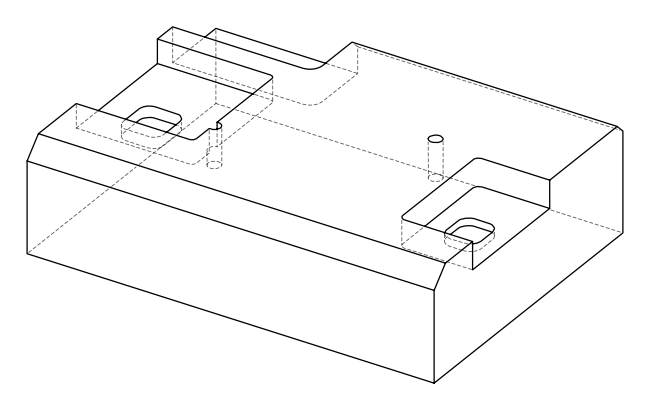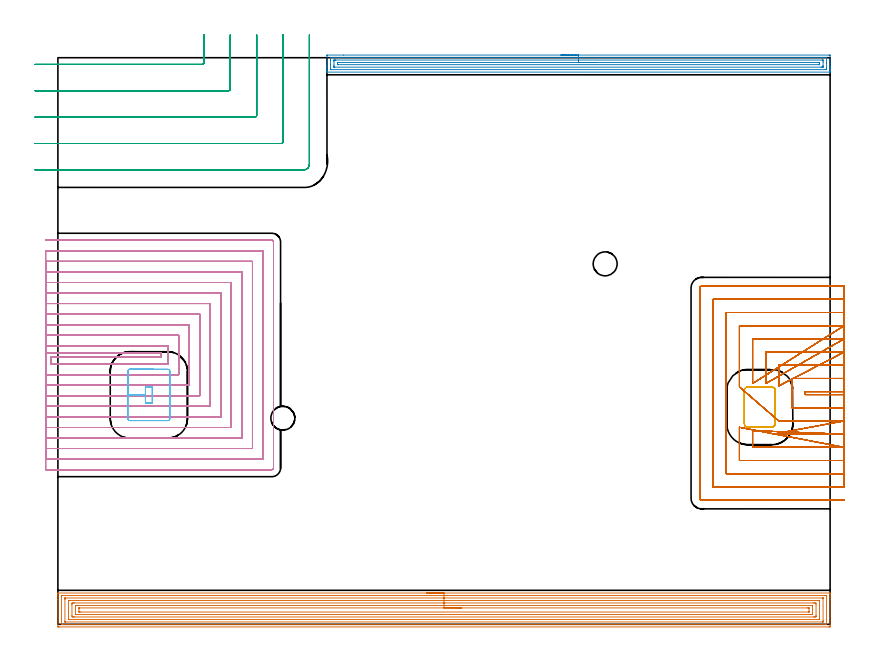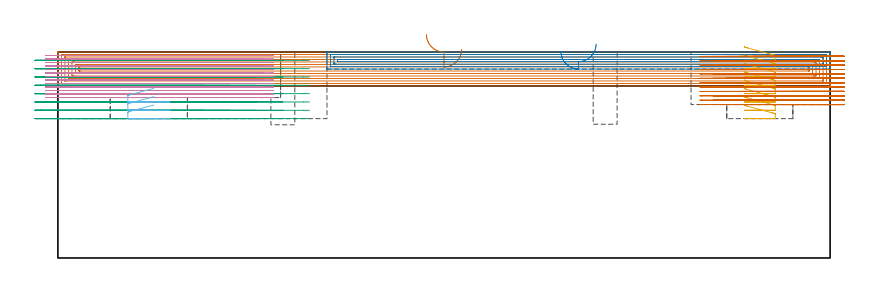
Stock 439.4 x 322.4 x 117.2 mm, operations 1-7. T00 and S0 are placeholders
(PLAN: 9 operations, 5 tool changes, 232.1 min)
(1 AREA_MILL | FG_CHAMFER_SURFACE | UGT0205_001 | 24.96 min | 81832 mm3)
(2 AREA_MILL_1 | FG_CHAMFER_SURFACE_1 | UGT0205_001 | 9.37 min | 13734 mm3)
(3 MILL_CORNER_NOTCH_RECTANGULAR | CORNER_NOTCH_RECTANGULAR | UGT0201_094 | Follow Part, ap 5, ae 75% | 15.04 min | 426574 mm3)
(4 MILL_OPEN_POCKET | POCKET_OPEN | NXT0201_009 | Follow Part, ap 2, ae 75% | 119.06 min | 454249 mm3)
(5 MILL_RECTANGULAR_POCKET | POCKET_RECTANGULAR_STRAIGHT | UGT0201_094 | Follow Part, ap 5, ae 75% | 2.23 min | 56318 mm3)
(6 MILL_RECTANGULAR_POCKET_1 | POCKET_RECTANGULAR_STRAIGHT_1 | UGT0201_094 | Follow Part, ap 5, ae 75% | 1.34 min | 24657 mm3)
(7 MILL_SLOT | SLOT_PARTIAL_RECTANGULAR | NXT0201_010 | Follow Part, ap 2.5, ae 75% | 59.31 min | 266603 mm3)
(8 MILL_BLIND_HOLE_FROM_SOLID_MATERIAL | STEP1POCKET | NXT0201_011 | Spiral | 0.4 min | 4595 mm3)
(9 MILL_BLIND_HOLE_FROM_SOLID_MATERIAL_1 | STEP1POCKET_1 | NXT0201_011 | Spiral | 0.4 min | 5912 mm3)
(TOOL UGT0205_001 | Chamfer Mill 20 x 3 x 45 deg. | D20 FL50 Z2)
(TOOL UGT0201_094 | End mill 20 mm | D20 FL38 Z4)
(TOOL NXT0201_009 | ENDMILL 8mm [2P460-0800-NA 1630] | D8 FL26 Z6)
(TOOL NXT0201_010 | ENDMILL 10mm [2P460-1000-NA 1630] | D10 FL30 Z6)
(TOOL NXT0201_011 | ENDMILL 12mm [2P460-1200-NA 1630] | D12 FL38 Z6)
(OP 1 AREA_MILL)
G17 G21 G94 G90
T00 M6
G54
G17 G0 G90 X209.7 Y17.8 S1061 M3
G43 Z127.2 H0
G94 G1 X209.738 Z126.328 F250.
X209.852 Z125.463
X210.041 Z124.612
X210.303 Z123.78
X210.637 Z122.974
X211.04 Z122.2
X211.508 Z121.464
X212.04 Z120.772
X212.629 Z120.129
X213.272 Z119.539
X213.964 Z119.008
X214.7 Z118.54
X215.474 Z118.137
X216.28 Z117.803
X217.112 Z117.541
X217.964 Z117.352
X218.828 Z117.238
X219.7 Z117.2
X439.218
X439.39 Y17.798 Z117.189
X439.4 Y17.458 Z116.858
Y17.219 Z116.619
Y16.502 Z115.897
Y15.264 Z114.661
Y13.864 Z113.26
Y-0.463 Z98.935
X439.395 Y-1.081 Z98.317
X439.39 Y-1.492 Z97.905
X439.193 Y-1.496 Z97.902
X438.771 Y-1.5 Z97.9
X0.629
X0.157 Y-1.495 Z97.903
X0.01 Y-1.492 Z97.906
X0. Y-1.341 Z98.056
Y14.125 Z113.52
Y16.502 Z115.897
Y17.459 Z116.858
X0.01 Y17.798 Z117.189
X0.182 Y17.8 Z117.2
X219.7
Y16.386 Z115.786
X436.206
X436.982 Y16.385 Z115.785
X437.102 Y16.384 Z115.784
X437.348 Y16.379 Z115.779
X437.391 Y16.369 Z115.769
X437.395 Y16.336 Z115.736
X437.397 Y16.301 Z115.701
X437.4 Y16.091 Z115.491
X437.399 Y0.13 Z99.53
X437.396 Y0.02 Z99.42
X437.39 Y-0.052 Z99.348
X437.386 Y-0.079 Z99.321
X436.864 Y-0.086 Z99.314
X3.194
X2.418 Y-0.085 Z99.315
X2.298 Y-0.084 Z99.316
X2.051 Y-0.079 Z99.321
X2.009 Y-0.069 Z99.331
X2.005 Y-0.036 Z99.364
X2.003 Y-0.001 Z99.399
X2. Y0.208 Z99.608
X2.001 Y16.17 Z115.57
X2.005 Y16.28 Z115.68
X2.01 Y16.352 Z115.752
X2.014 Y16.379 Z115.779
X2.536 Y16.385 Z115.785
X219.7 Y16.386 Z115.786
Y14.972 Z114.372
X435.271 Y14.971 Z114.371
X435.333 Y14.97 Z114.37
X435.373 Y14.967 Z114.367
X435.389 Y14.965 Z114.365
X435.391 Y14.945 Z114.345
X435.397 Y14.744 Z114.144
X435.399 Y14.541 Z113.941
X435.4 Y2.233 Z101.633
X435.397 Y1.556 Z100.956
X435.393 Y1.36 Z100.76
X435.388 Y1.335 Z100.735
X435.367 Y1.333 Z100.733
X435.31 Y1.33 Z100.73
X435.194 Y1.329 Z100.729
X4.129
X4.067 Y1.33 Z100.73
X4.027 Y1.333 Z100.733
X4.011 Y1.335 Z100.735
X4.009 Y1.355 Z100.755
X4.003 Y1.556 Z100.956
X4.001 Y1.759 Z101.159
X4. Y14.067 Z113.467
X4.003 Y14.744 Z114.144
X4.007 Y14.94 Z114.34
X4.012 Y14.965 Z114.365
X4.033 Y14.967 Z114.367
X4.09 Y14.969 Z114.369
X4.206 Y14.971 Z114.371
X219.7 Y14.972 Z114.372
Y13.557 Z112.957
X433.253
X433.336 Y13.555 Z112.955
X433.374 Y13.553 Z112.953
X433.39 Y13.55 Z112.95
X433.392 Y13.529 Z112.929
X433.396 Y13.422 Z112.822
X433.4 Y12.991 Z112.391
Y3.32 Z102.72
X433.395 Y2.878 Z102.278
X433.391 Y2.769 Z102.169
X433.389 Y2.749 Z102.149
X433.357 Y2.747 Z102.147
X433.287 Y2.745 Z102.145
X433.093 Y2.743 Z102.143
X6.147
X6.064 Y2.745 Z102.145
X6.026 Y2.747 Z102.147
X6.01 Y2.749 Z102.149
X6.008 Y2.771 Z102.171
X6.004 Y2.878 Z102.278
X6. Y3.309 Z102.709
Y12.98 Z112.38
X6.005 Y13.422 Z112.822
X6.009 Y13.53 Z112.93
X6.011 Y13.551 Z112.951
X6.043 Y13.553 Z112.953
X6.113 Y13.555 Z112.955
X6.307 Y13.557 Z112.957
X219.7
Y12.143 Z111.543
X429.791
X430.687 Y12.142 Z111.542
X430.723 Y12.141 Z111.541
X431.39 Y12.106 Z111.506
X431.399 Y11.442 Z110.842
Y5.073 Z104.473
X431.396 Y4.411 Z103.811
X431.39 Y4.194 Z103.594
X430.758 Y4.159 Z103.559
X430.723 Y4.158 Z103.558
X429.867 Y4.157 Z103.557
X9.609
X8.713 Y4.158 Z103.558
X8.677 Y4.159 Z103.559
X8.01 Y4.194 Z103.594
X8.001 Y4.858 Z104.258
Y11.227 Z110.627
X8.004 Y11.889 Z111.289
X8.01 Y12.106 Z111.506
X8.642 Y12.141 Z111.541
X8.677 Y12.142 Z111.542
X9.534 Y12.143 Z111.543
X219.7
Y10.729 Z110.129
X428.935 Y10.728 Z110.128
X429.322 Y10.725 Z110.125
X429.372 Y10.723 Z110.123
X429.39 Y10.721 Z110.121
X429.392 Y10.703 Z110.103
X429.397 Y10.622 Z110.022
X429.399 Y10.5 Z109.9
X429.4 Y10.348 Z109.748
X429.399 Y5.952 Z105.352
X429.397 Y5.723 Z105.123
X429.393 Y5.61 Z105.01
X429.39 Y5.585 Z104.985
X429.374 Y5.578 Z104.978
X429.318 Y5.575 Z104.975
X428.935 Y5.572 Z104.972
X428.428 Y5.571 Z104.971
X428.041
X10.465 Y5.572 Z104.972
X10.078 Y5.575 Z104.975
X10.028 Y5.577 Z104.977
X10.01 Y5.579 Z104.979
X10.008 Y5.597 Z104.997
X10.003 Y5.678 Z105.078
X10.001 Y5.8 Z105.2
X10. Y5.952 Z105.352
X10.001 Y10.348 Z109.748
X10.003 Y10.576 Z109.976
X10.007 Y10.69 Z110.09
X10.01 Y10.715 Z110.115
X10.026 Y10.722 Z110.122
X10.082 Y10.725 Z110.125
X10.465 Y10.727 Z110.127
X10.972 Y10.729 Z110.129
X11.359
X219.7
Y9.315 Z108.715
X426.409 Y9.314 Z108.714
X427.146 Y9.311 Z108.711
X427.31 Y9.308 Z108.708
X427.391 Y9.301 Z108.701
X427.393 Y9.281 Z108.681
X427.398 Y9.221 Z108.621
X427.4 Y7.461 Z106.861
X427.397 Y7.212 Z106.612
X427.393 Y7.046 Z106.446
X427.39 Y6.991 Z106.391
X427.376 Y6.99 Z106.39
X427.331 Y6.988 Z106.388
X427.146 Y6.986 Z106.386
X426.99 Y6.985 Z106.385
X12.991
X12.254 Y6.989 Z106.389
X12.09 Y6.992 Z106.392
X12.009 Y6.999 Z106.399
X12.007 Y7.019 Z106.419
X12.002 Y7.079 Z106.479
X12. Y8.839 Z108.239
X12.003 Y9.088 Z108.488
X12.007 Y9.254 Z108.654
X12.01 Y9.309 Z108.709
X12.024 Y9.31 Z108.71
X12.069 Y9.312 Z108.712
X12.254 Y9.314 Z108.714
X12.41 Y9.315 Z108.715
X219.7
X220.572 Z108.753
X221.436 Z108.867
X222.288 Z109.055
X223.12 Z109.318
X223.926 Z109.652
X224.7 Z110.054
X225.436 Z110.523
X226.128 Z111.054
X226.771 Z111.644
X227.36 Z112.287
X227.892 Z112.979
X228.36 Z113.715
X228.763 Z114.488
X229.097 Z115.294
X229.359 Z116.126
X229.548 Z116.978
X229.662 Z117.843
X229.7 Z118.715
G0 Z127.2
M5
M2
(OP 2 AREA_MILL_1)
G17 G21 G94 G90
T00 M6
G54
G17 G0 G90 X286.25 Y323.9 S1061 M3
G43 Z127.2 H0
Z117.5
G94 G1 X286.288 Z116.628 F250.
X286.402 Z115.764
X286.591 Z114.912
X286.853 Z114.08
X287.187 Z113.274
X287.59 Z112.5
X288.058 Z111.764
X288.59 Z111.072
X289.179 Z110.429
X289.822 Z109.84
X290.514 Z109.309
X291.25 Z108.84
X292.024 Z108.437
X292.83 Z108.103
X293.662 Z107.841
X294.514 Z107.652
X295.378 Z107.538
X296.25 Z107.5
X438.779
X439.225 Y323.896 Z107.502
X439.39 Y323.892 Z107.506
X439.4 Y323.723 Z107.674
Y317.288 Z114.106
Y316.751 Z114.646
Y316.407 Z114.989
Y315.87 Z115.526
Y315.526 Z115.869
Y314.837 Z116.562
Y314.548 Z116.852
X439.396 Y314.202 Z117.189
X439.225 Y314.2 Z117.2
X153.272
X153.106 Y314.201 Z117.19
X153.104 Y314.202 Z117.189
X153.1 Y314.547 Z116.853
Y314.837 Z116.562
Y315.526 Z115.869
Y316.751 Z114.646
Y317.288 Z114.106
Y317.901 Z113.495
Y323.455 Z107.942
X153.102 Y323.725 Z107.672
X153.11 Y323.892 Z107.506
X153.278 Y323.899 Z107.499
X162.63 Y323.9 Z107.5
X296.25
Y322.486 Z108.914
X436.991 Y322.485 Z108.915
X437.082
X437.366 Y322.479 Z108.921
X437.391 Y322.477 Z108.923
X437.394 Y322.455 Z108.945
X437.398 Y322.421 Z108.979
X437.399 Y322.389 Z109.011
X437.4 Y322.171 Z109.229
Y319.528 Z111.872
Y316.885 Z114.515
X437.398 Y316.407 Z114.993
X437.395 Y316.009 Z115.391
X437.384 Y315.621 Z115.779
X436.991 Y315.616 Z115.784
X436.901 Y315.615 Z115.785
X155.509
X155.418
X155.134 Y315.621 Z115.779
X155.109 Y315.623 Z115.777
X155.106 Y315.645 Z115.755
X155.102 Y315.679 Z115.721
X155.101 Y315.711 Z115.689
X155.1 Y315.929 Z115.471
Y318.572 Z112.828
Y321.215 Z110.185
X155.102 Y321.693 Z109.707
X155.105 Y322.091 Z109.309
X155.117 Y322.479 Z108.921
X155.509 Y322.484 Z108.916
X155.599 Y322.485 Z108.915
X296.25 Y322.486 Z108.914
Y321.072 Z110.328
X434.941 Y321.071 Z110.329
X435.204 Y321.07 Z110.33
X435.292 Y321.068 Z110.332
X435.36 Y321.065 Z110.335
X435.39 Y321.055 Z110.345
X435.393 Y321.005 Z110.395
X435.397 Y320.812 Z110.588
X435.4 Y320.619 Z110.781
Y319.931 Z111.469
Y317.976 Z113.424
X435.398 Y317.288 Z114.112
X435.396 Y317.099 Z114.301
X435.39 Y317.037 Z114.363
X435.335 Y317.035 Z114.365
X435.204 Y317.032 Z114.368
X434.573 Y317.029 Z114.371
X434.311
X157.559
X157.296 Y317.03 Z114.37
X157.208 Y317.032 Z114.368
X157.14 Y317.035 Z114.365
X157.11 Y317.045 Z114.355
X157.107 Y317.095 Z114.305
X157.103 Y317.288 Z114.112
X157.1 Y317.481 Z113.919
Y318.169 Z113.231
Y320.124 Z111.276
X157.102 Y320.812 Z110.588
X157.104 Y321.001 Z110.399
X157.11 Y321.063 Z110.337
X157.165 Y321.065 Z110.335
X157.296 Y321.068 Z110.332
X157.927 Y321.071 Z110.329
X158.189
X296.25 Y321.072 Z110.328
Y319.657 Z111.743
X432.801
X433.265 Y319.655 Z111.745
X433.367 Y319.652 Z111.748
X433.384 Y319.651 Z111.749
X433.39 Y319.638 Z111.762
X433.394 Y319.588 Z111.812
X433.398 Y319.484 Z111.916
X433.4 Y319.067 Z112.333
X433.399 Y318.618 Z112.782
X433.397 Y318.51 Z112.89
X433.393 Y318.457 Z112.943
X433.39 Y318.45 Z112.95
X433.379 Y318.447 Z112.953
X433.345 Y318.445 Z112.955
X433.139 Y318.443 Z112.957
X159.699
X159.235 Y318.445 Z112.955
X159.133 Y318.448 Z112.952
X159.116 Y318.449 Z112.951
X159.11 Y318.462 Z112.938
X159.106 Y318.512 Z112.888
X159.102 Y318.616 Z112.784
X159.1 Y319.033 Z112.367
X159.101 Y319.482 Z111.918
X159.103 Y319.59 Z111.81
X159.107 Y319.643 Z111.757
X159.11 Y319.65 Z111.75
X159.121 Y319.653 Z111.747
X159.155 Y319.655 Z111.745
X159.361 Y319.657 Z111.743
X296.25
X297.122 Z111.781
X297.987 Z111.895
X298.838 Z112.083
X299.67 Z112.346
X300.476 Z112.68
X301.25 Z113.082
X301.986 Z113.551
X302.678 Z114.082
X303.321 Z114.672
X303.91 Z115.315
X304.442 Z116.007
X304.91 Z116.743
X305.313 Z117.517
X305.647 Z118.322
X305.909 Z119.154
X306.098 Z120.006
X306.212 Z120.871
X306.25 Z121.743
G0 Z127.2
M5
M2
(OP 3 MILL_CORNER_NOTCH_RECTANGULAR)
G17 G21 G94 G90
T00 M6
G54
G17 G0 G90 X-13. Y318.6 S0 M3
G43 Z127.2 H0
Z112.462
G94 G1 X-10. F250.
X82.106 F500.
G3 X83.1 Y319.594 R1.
G1 Y332.4
Y335.4 F250.
G0 Z127.2
X-13. Y303.6
Z112.462
G1 X-10.
X97.106 F500.
G3 X98.1 Y304.594 R1.
G1 Y332.4
Y335.4 F250.
G0 Z127.2
X-13. Y288.6
Z112.462
G1 X-10.
X112.105 F500.
G3 X113.1 Y289.595 R1.
G1 Y332.4
Y335.4 F250.
G0 Z127.2
X-13. Y273.6
Z112.462
G1 X-10.
X127.105 F500.
G3 X128.1 Y274.595 R1.
G1 Y332.4
Y335.4 F250.
G0 Z127.2
X-13. Y258.6
Z112.462
G1 X-10.
X139.9 F500.
G3 X143.1 Y261.8 R3.2
G1 Y332.4
Y335.4 F250.
G0 Z127.2
X-13. Y318.6
Z107.725
G1 X-10.
X82.106 F500.
G3 X83.1 Y319.594 R1.
G1 Y332.4
Y335.4 F250.
G0 Z127.2
X-13. Y303.6
Z107.725
G1 X-10.
X97.106 F500.
G3 X98.1 Y304.594 R1.
G1 Y332.4
Y335.4 F250.
G0 Z127.2
X-13. Y288.6
Z107.725
G1 X-10.
X112.105 F500.
G3 X113.1 Y289.595 R1.
G1 Y332.4
Y335.4 F250.
G0 Z127.2
X-13. Y273.6
Z107.725
G1 X-10.
X127.105 F500.
G3 X128.1 Y274.595 R1.
G1 Y332.4
Y335.4 F250.
G0 Z127.2
X-13. Y258.6
Z107.725
G1 X-10.
X139.9 F500.
G3 X143.1 Y261.8 R3.2
G1 Y332.4
Y335.4 F250.
G0 Z127.2
X-13. Y318.6
Z102.987
G1 X-10.
X82.106 F500.
G3 X83.1 Y319.594 R1.
G1 Y332.4
Y335.4 F250.
G0 Z127.2
X-13. Y303.6
Z102.987
G1 X-10.
X97.106 F500.
G3 X98.1 Y304.594 R1.
G1 Y332.4
Y335.4 F250.
G0 Z127.2
X-13. Y288.6
Z102.987
G1 X-10.
X112.105 F500.
G3 X113.1 Y289.595 R1.
G1 Y332.4
Y335.4 F250.
G0 Z127.2
X-13. Y273.6
Z102.987
G1 X-10.
X127.105 F500.
G3 X128.1 Y274.595 R1.
G1 Y332.4
Y335.4 F250.
G0 Z127.2
X-13. Y258.6
Z102.987
G1 X-10.
X139.9 F500.
G3 X143.1 Y261.8 R3.2
G1 Y332.4
Y335.4 F250.
G0 Z127.2
X-13. Y318.6
Z98.25
G1 X-10.
X82.106 F500.
G3 X83.1 Y319.594 R1.
G1 Y332.4
Y335.4 F250.
G0 Z127.2
X-13. Y303.6
Z98.25
G1 X-10.
X97.106 F500.
G3 X98.1 Y304.594 R1.
G1 Y332.4
Y335.4 F250.
G0 Z127.2
X-13. Y288.6
Z98.25
G1 X-10.
X112.105 F500.
G3 X113.1 Y289.595 R1.
G1 Y332.4
Y335.4 F250.
G0 Z127.2
X-13. Y273.6
Z98.25
G1 X-10.
X127.105 F500.
G3 X128.1 Y274.595 R1.
G1 Y332.4
Y335.4 F250.
G0 Z127.2
X-13. Y258.6
Z98.25
G1 X-10.
X139.9 F500.
G3 X143.1 Y261.8 R3.2
G1 Y332.4
Y335.4 F250.
G0 Z127.2
X-13. Y318.6
Z93.512
G1 X-10.
X82.106 F500.
G3 X83.1 Y319.594 R1.
G1 Y332.4
Y335.4 F250.
G0 Z127.2
X-13. Y303.6
Z93.512
G1 X-10.
X97.106 F500.
G3 X98.1 Y304.594 R1.
G1 Y332.4
Y335.4 F250.
G0 Z127.2
X-13. Y288.6
Z93.512
G1 X-10.
X112.105 F500.
G3 X113.1 Y289.595 R1.
G1 Y332.4
Y335.4 F250.
G0 Z127.2
X-13. Y273.6
Z93.512
G1 X-10.
X127.105 F500.
G3 X128.1 Y274.595 R1.
G1 Y332.4
Y335.4 F250.
G0 Z127.2
X-13. Y258.6
Z93.512
G1 X-10.
X139.9 F500.
G3 X143.1 Y261.8 R3.2
G1 Y332.4
Y335.4 F250.
G0 Z127.2
X-13. Y318.6
Z88.775
G1 X-10.
X82.106 F500.
G3 X83.1 Y319.594 R1.
G1 Y332.4
Y335.4 F250.
G0 Z127.2
X-13. Y303.6
Z88.775
G1 X-10.
X97.106 F500.
G3 X98.1 Y304.594 R1.
G1 Y332.4
Y335.4 F250.
G0 Z127.2
X-13. Y288.6
Z88.775
G1 X-10.
X112.105 F500.
G3 X113.1 Y289.595 R1.
G1 Y332.4
Y335.4 F250.
G0 Z127.2
X-13. Y273.6
Z88.775
G1 X-10.
X127.105 F500.
G3 X128.1 Y274.595 R1.
G1 Y332.4
Y335.4 F250.
G0 Z127.2
X-13. Y258.6
Z88.775
G1 X-10.
X139.9 F500.
G3 X143.1 Y261.8 R3.2
G1 Y332.4
Y335.4 F250.
G0 Z127.2
X-13. Y318.6
Z84.037
G1 X-10.
X82.106 F500.
G3 X83.1 Y319.594 R1.
G1 Y332.4
Y335.4 F250.
G0 Z127.2
X-13. Y303.6
Z84.037
G1 X-10.
X97.106 F500.
G3 X98.1 Y304.594 R1.
G1 Y332.4
Y335.4 F250.
G0 Z127.2
X-13. Y288.6
Z84.037
G1 X-10.
X112.105 F500.
G3 X113.1 Y289.595 R1.
G1 Y332.4
Y335.4 F250.
G0 Z127.2
X-13. Y273.6
Z84.037
G1 X-10.
X127.105 F500.
G3 X128.1 Y274.595 R1.
G1 Y332.4
Y335.4 F250.
G0 Z127.2
X-13. Y258.6
Z84.037
G1 X-10.
X139.9 F500.
G3 X143.1 Y261.8 R3.2
G1 Y332.4
Y335.4 F250.
G0 Z127.2
X-13. Y318.6
Z79.3
G1 X-10.
X82.106 F500.
G3 X83.1 Y319.594 R1.
G1 Y332.4
Y335.4 F250.
G0 Z127.2
X-13. Y303.6
Z79.3
G1 X-10.
X97.106 F500.
G3 X98.1 Y304.594 R1.
G1 Y332.4
Y335.4 F250.
G0 Z127.2
X-13. Y288.6
Z79.3
G1 X-10.
X112.105 F500.
G3 X113.1 Y289.595 R1.
G1 Y332.4
Y335.4 F250.
G0 Z127.2
X-13. Y273.6
Z79.3
G1 X-10.
X127.105 F500.
G3 X128.1 Y274.595 R1.
G1 Y332.4
Y335.4 F250.
G0 Z127.2
X-13. Y258.6
Z79.3
G1 X-10.
X139.9 F500.
G3 X143.1 Y261.8 R3.2
G1 Y332.4
Y335.4 F250.
G0 Z127.2
M5
M2
(OP 4 MILL_OPEN_POCKET)
G17 G21 G94 G90
T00 M6
G54
G17 G0 G90 X-7. Y154.5 S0 M3
G43 Z127.2 H1
Z115.208
G94 G1 X-4. F250.
X58.7 F500.
Y152.
X-4.
Y148.
X62.7
Y158.5
X-4.
X-7. F250.
Y142.
X-4.
X68.7 F500.
Y164.5
X-4.
X-7. F250.
Y136.
X-4.
X74.7 F500.
Y170.5
X-4.
X-7. F250.
Y130.
X-4.
X80.7 F500.
Y176.5
X-4.
X-7. F250.
Y124.
X-4.
X86.7 F500.
Y182.5
X-4.
X-7. F250.
Y118.
X-4.
X92.7 F500.
Y188.5
X-4.
X-7. F250.
Y112.
X-4.
X98.7 F500.
Y194.5
X-4.
X-7. F250.
Y106.
X-4.
X104.7 F500.
Y200.5
X-4.
X-7. F250.
Y100.
X-4.
X110.7 F500.
Y206.5
X-4.
X-7. F250.
Y94.
X-4.
X116.7 F500.
Y212.5
X-4.
X-7. F250.
Y88.
X-4.
X121.8 F500.
G3 X122.7 Y88.9 R0.9
G1 Y217.6
G3 X121.8 Y218.5 R0.9
G1 X-4.
X-7. F250.
G0 Y154.5 Z113.215
G1 X-4.
X58.7 F500.
Y152.
X-4.
Y148.
X62.7
Y158.5
X-4.
X-7. F250.
Y142.
X-4.
X68.7 F500.
Y164.5
X-4.
X-7. F250.
Y136.
X-4.
X74.7 F500.
Y170.5
X-4.
X-7. F250.
Y130.
X-4.
X80.7 F500.
Y176.5
X-4.
X-7. F250.
Y124.
X-4.
X86.7 F500.
Y182.5
X-4.
X-7. F250.
Y118.
X-4.
X92.7 F500.
Y188.5
X-4.
X-7. F250.
Y112.
X-4.
X98.7 F500.
Y194.5
X-4.
X-7. F250.
Y106.
X-4.
X104.7 F500.
Y200.5
X-4.
X-7. F250.
Y100.
X-4.
X110.7 F500.
Y206.5
X-4.
X-7. F250.
Y94.
X-4.
X116.7 F500.
Y212.5
X-4.
X-7. F250.
Y88.
X-4.
X121.8 F500.
G3 X122.7 Y88.9 R0.9
G1 Y217.6
G3 X121.8 Y218.5 R0.9
G1 X-4.
X-7. F250.
G0 Y154.5 Z111.223
G1 X-4.
X58.7 F500.
Y152.
X-4.
Y148.
X62.7
Y158.5
X-4.
X-7. F250.
Y142.
X-4.
X68.7 F500.
Y164.5
X-4.
X-7. F250.
Y136.
X-4.
X74.7 F500.
Y170.5
X-4.
X-7. F250.
Y130.
X-4.
X80.7 F500.
Y176.5
X-4.
X-7. F250.
Y124.
X-4.
X86.7 F500.
Y182.5
X-4.
X-7. F250.
Y118.
X-4.
X92.7 F500.
Y188.5
X-4.
X-7. F250.
Y112.
X-4.
X98.7 F500.
Y194.5
X-4.
X-7. F250.
Y106.
X-4.
X104.7 F500.
Y200.5
X-4.
X-7. F250.
Y100.
X-4.
X110.7 F500.
Y206.5
X-4.
X-7. F250.
Y94.
X-4.
X116.7 F500.
Y212.5
X-4.
X-7. F250.
Y88.
X-4.
X121.8 F500.
G3 X122.7 Y88.9 R0.9
G1 Y217.6
G3 X121.8 Y218.5 R0.9
G1 X-4.
X-7. F250.
G0 Y154.5 Z109.231
G1 X-4.
X58.7 F500.
Y152.
X-4.
Y148.
X62.7
Y158.5
X-4.
X-7. F250.
Y142.
X-4.
X68.7 F500.
Y164.5
X-4.
X-7. F250.
Y136.
X-4.
X74.7 F500.
Y170.5
X-4.
X-7. F250.
Y130.
X-4.
X80.7 F500.
Y176.5
X-4.
X-7. F250.
Y124.
X-4.
X86.7 F500.
Y182.5
X-4.
X-7. F250.
Y118.
X-4.
X92.7 F500.
Y188.5
X-4.
X-7. F250.
Y112.
X-4.
X98.7 F500.
Y194.5
X-4.
X-7. F250.
Y106.
X-4.
X104.7 F500.
Y200.5
X-4.
X-7. F250.
Y100.
X-4.
X110.7 F500.
Y206.5
X-4.
X-7. F250.
Y94.
X-4.
X116.7 F500.
Y212.5
X-4.
X-7. F250.
Y88.
X-4.
X121.8 F500.
G3 X122.7 Y88.9 R0.9
G1 Y217.6
G3 X121.8 Y218.5 R0.9
G1 X-4.
X-7. F250.
G0 Y154.5 Z107.238
G1 X-4.
X58.7 F500.
Y152.
X-4.
Y148.
X62.7
Y158.5
X-4.
X-7. F250.
Y142.
X-4.
X68.7 F500.
Y164.5
X-4.
X-7. F250.
Y136.
X-4.
X74.7 F500.
Y170.5
X-4.
X-7. F250.
Y130.
X-4.
X80.7 F500.
Y176.5
X-4.
X-7. F250.
Y124.
X-4.
X86.7 F500.
Y182.5
X-4.
X-7. F250.
Y118.
X-4.
X92.7 F500.
Y188.5
X-4.
X-7. F250.
Y112.
X-4.
X98.7 F500.
Y194.5
X-4.
X-7. F250.
Y106.
X-4.
X104.7 F500.
Y200.5
X-4.
X-7. F250.
Y100.
X-4.
X110.7 F500.
Y206.5
X-4.
X-7. F250.
Y94.
X-4.
X116.7 F500.
Y212.5
X-4.
X-7. F250.
Y88.
X-4.
X121.8 F500.
G3 X122.7 Y88.9 R0.9
G1 Y217.6
G3 X121.8 Y218.5 R0.9
G1 X-4.
X-7. F250.
G0 Y154.5 Z105.246
G1 X-4.
X58.7 F500.
Y152.
X-4.
Y148.
X62.7
Y158.5
X-4.
X-7. F250.
Y142.
X-4.
X68.7 F500.
Y164.5
X-4.
X-7. F250.
Y136.
X-4.
X74.7 F500.
Y170.5
X-4.
X-7. F250.
Y130.
X-4.
X80.7 F500.
Y176.5
X-4.
X-7. F250.
Y124.
X-4.
X86.7 F500.
Y182.5
X-4.
X-7. F250.
Y118.
X-4.
X92.7 F500.
Y188.5
X-4.
X-7. F250.
Y112.
X-4.
X98.7 F500.
Y194.5
X-4.
X-7. F250.
Y106.
X-4.
X104.7 F500.
Y200.5
X-4.
X-7. F250.
Y100.
X-4.
X110.7 F500.
Y206.5
X-4.
X-7. F250.
Y94.
X-4.
X116.7 F500.
Y212.5
X-4.
X-7. F250.
Y88.
X-4.
X121.8 F500.
G3 X122.7 Y88.9 R0.9
G1 Y217.6
G3 X121.8 Y218.5 R0.9
G1 X-4.
X-7. F250.
G0 Y154.5 Z103.254
G1 X-4.
X58.7 F500.
Y152.
X-4.
Y148.
X62.7
Y158.5
X-4.
X-7. F250.
Y142.
X-4.
X68.7 F500.
Y164.5
X-4.
X-7. F250.
Y136.
X-4.
X74.7 F500.
Y170.5
X-4.
X-7. F250.
Y130.
X-4.
X80.7 F500.
Y176.5
X-4.
X-7. F250.
Y124.
X-4.
X86.7 F500.
Y182.5
X-4.
X-7. F250.
Y118.
X-4.
X92.7 F500.
Y188.5
X-4.
X-7. F250.
Y112.
X-4.
X98.7 F500.
Y194.5
X-4.
X-7. F250.
Y106.
X-4.
X104.7 F500.
Y200.5
X-4.
X-7. F250.
Y100.
X-4.
X110.7 F500.
Y206.5
X-4.
X-7. F250.
Y94.
X-4.
X116.7 F500.
Y212.5
X-4.
X-7. F250.
Y88.
X-4.
X121.8 F500.
G3 X122.7 Y88.9 R0.9
G1 Y217.6
G3 X121.8 Y218.5 R0.9
G1 X-4.
X-7. F250.
G0 Y154.5 Z101.262
G1 X-4.
X58.7 F500.
Y152.
X-4.
Y148.
X62.7
Y158.5
X-4.
X-7. F250.
Y142.
X-4.
X68.7 F500.
Y164.5
X-4.
X-7. F250.
Y136.
X-4.
X74.7 F500.
Y170.5
X-4.
X-7. F250.
Y130.
X-4.
X80.7 F500.
Y176.5
X-4.
X-7. F250.
Y124.
X-4.
X86.7 F500.
Y182.5
X-4.
X-7. F250.
Y118.
X-4.
X92.7 F500.
Y188.5
X-4.
X-7. F250.
Y112.
X-4.
X98.7 F500.
Y194.5
X-4.
X-7. F250.
Y106.
X-4.
X104.7 F500.
Y200.5
X-4.
X-7. F250.
Y100.
X-4.
X110.7 F500.
Y206.5
X-4.
X-7. F250.
Y94.
X-4.
X116.7 F500.
Y212.5
X-4.
X-7. F250.
Y88.
X-4.
X121.8 F500.
G3 X122.7 Y88.9 R0.9
G1 Y217.6
G3 X121.8 Y218.5 R0.9
G1 X-4.
X-7. F250.
G0 Y154.5 Z99.269
G1 X-4.
X58.7 F500.
Y152.
X-4.
Y148.
X62.7
Y158.5
X-4.
X-7. F250.
Y142.
X-4.
X68.7 F500.
Y164.5
X-4.
X-7. F250.
Y136.
X-4.
X74.7 F500.
Y170.5
X-4.
X-7. F250.
Y130.
X-4.
X80.7 F500.
Y176.5
X-4.
X-7. F250.
Y124.
X-4.
X86.7 F500.
Y182.5
X-4.
X-7. F250.
Y118.
X-4.
X92.7 F500.
Y188.5
X-4.
X-7. F250.
Y112.
X-4.
X98.7 F500.
Y194.5
X-4.
X-7. F250.
Y106.
X-4.
X104.7 F500.
Y200.5
X-4.
X-7. F250.
Y100.
X-4.
X110.7 F500.
Y206.5
X-4.
X-7. F250.
Y94.
X-4.
X116.7 F500.
Y212.5
X-4.
X-7. F250.
Y88.
X-4.
X121.8 F500.
G3 X122.7 Y88.9 R0.9
G1 Y217.6
G3 X121.8 Y218.5 R0.9
G1 X-4.
X-7. F250.
G0 Y154.5 Z97.277
G1 X-4.
X58.7 F500.
Y152.
X-4.
Y148.
X62.7
Y158.5
X-4.
X-7. F250.
Y142.
X-4.
X68.7 F500.
Y164.5
X-4.
X-7. F250.
Y136.
X-4.
X74.7 F500.
Y170.5
X-4.
X-7. F250.
Y130.
X-4.
X80.7 F500.
Y176.5
X-4.
X-7. F250.
Y124.
X-4.
X86.7 F500.
Y182.5
X-4.
X-7. F250.
Y118.
X-4.
X92.7 F500.
Y188.5
X-4.
X-7. F250.
Y112.
X-4.
X98.7 F500.
Y194.5
X-4.
X-7. F250.
Y106.
X-4.
X104.7 F500.
Y200.5
X-4.
X-7. F250.
Y100.
X-4.
X110.7 F500.
Y206.5
X-4.
X-7. F250.
Y94.
X-4.
X116.7 F500.
Y212.5
X-4.
X-7. F250.
Y88.
X-4.
X121.8 F500.
G3 X122.7 Y88.9 R0.9
G1 Y217.6
G3 X121.8 Y218.5 R0.9
G1 X-4.
X-7. F250.
G0 Y154.5 Z95.285
G1 X-4.
X58.7 F500.
Y152.
X-4.
Y148.
X62.7
Y158.5
X-4.
X-7. F250.
Y142.
X-4.
X68.7 F500.
Y164.5
X-4.
X-7. F250.
Y136.
X-4.
X74.7 F500.
Y170.5
X-4.
X-7. F250.
Y130.
X-4.
X80.7 F500.
Y176.5
X-4.
X-7. F250.
Y124.
X-4.
X86.7 F500.
Y182.5
X-4.
X-7. F250.
Y118.
X-4.
X92.7 F500.
Y188.5
X-4.
X-7. F250.
Y112.
X-4.
X98.7 F500.
Y194.5
X-4.
X-7. F250.
Y106.
X-4.
X104.7 F500.
Y200.5
X-4.
X-7. F250.
Y100.
X-4.
X110.7 F500.
Y206.5
X-4.
X-7. F250.
Y94.
X-4.
X116.7 F500.
Y212.5
X-4.
X-7. F250.
Y88.
X-4.
X121.8 F500.
G3 X122.7 Y88.9 R0.9
G1 Y217.6
G3 X121.8 Y218.5 R0.9
G1 X-4.
X-7. F250.
G0 Y154.5 Z93.292
G1 X-4.
X58.7 F500.
Y152.
X-4.
Y148.
X62.7
Y158.5
X-4.
X-7. F250.
Y142.
X-4.
X68.7 F500.
Y164.5
X-4.
X-7. F250.
Y136.
X-4.
X74.7 F500.
Y170.5
X-4.
X-7. F250.
Y130.
X-4.
X80.7 F500.
Y176.5
X-4.
X-7. F250.
Y124.
X-4.
X86.7 F500.
Y182.5
X-4.
X-7. F250.
Y118.
X-4.
X92.7 F500.
Y188.5
X-4.
X-7. F250.
Y112.
X-4.
X98.7 F500.
Y194.5
X-4.
X-7. F250.
Y106.
X-4.
X104.7 F500.
Y200.5
X-4.
X-7. F250.
Y100.
X-4.
X110.7 F500.
Y206.5
X-4.
X-7. F250.
Y94.
X-4.
X116.7 F500.
Y212.5
X-4.
X-7. F250.
Y88.
X-4.
X121.8 F500.
G3 X122.7 Y88.9 R0.9
G1 Y217.6
G3 X121.8 Y218.5 R0.9
G1 X-4.
X-7. F250.
G0 Y154.5 Z91.3
G1 X-4.
X58.7 F500.
Y152.
X-4.
Y148.
X62.7
Y158.5
X-4.
X-7. F250.
Y142.
X-4.
X68.7 F500.
Y164.5
X-4.
X-7. F250.
Y136.
X-4.
X74.7 F500.
Y170.5
X-4.
X-7. F250.
Y130.
X-4.
X80.7 F500.
Y176.5
X-4.
X-7. F250.
Y124.
X-4.
X86.7 F500.
Y182.5
X-4.
X-7. F250.
Y118.
X-4.
X92.7 F500.
Y188.5
X-4.
X-7. F250.
Y112.
X-4.
X98.7 F500.
Y194.5
X-4.
X-7. F250.
Y106.
X-4.
X104.7 F500.
Y200.5
X-4.
X-7. F250.
Y100.
X-4.
X110.7 F500.
Y206.5
X-4.
X-7. F250.
Y94.
X-4.
X116.7 F500.
Y212.5
X-4.
X-7. F250.
Y88.
X-4.
X121.8 F500.
G3 X122.7 Y88.9 R0.9
G1 Y217.6
G3 X121.8 Y218.5 R0.9
G1 X-4.
X-7. F250.
G0 Z127.2
M5
M2
(OP 5 MILL_RECTANGULAR_POCKET)
G17 G21 G94 G90
T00 M6
G54
G17 G0 G90 X390.643 Y113.789 S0 M3
G43 Z127.2 H0
Z120.2
G94 G1 X390.657 Y113.705 Z120.177 F250.
X390.776 Y113.368 Z120.081
X390.953 Y113.057 Z119.985
X391.182 Y112.782 Z119.889
X391.457 Y112.553 Z119.794
X391.768 Y112.376 Z119.698
X392.105 Y112.257 Z119.602
X392.458 Y112.2 Z119.506
X406.342 Z115.786
X406.695 Y112.257 Z115.69
X407.032 Y112.376 Z115.594
X407.343 Y112.553 Z115.498
X407.618 Y112.782 Z115.403
X407.847 Y113.057 Z115.307
X408.024 Y113.368 Z115.211
X408.143 Y113.705 Z115.115
X408.2 Y114.058 Z115.019
Y114.2 Z114.981
Y123.6 Z112.462
Y133. F500.
G3 X406.2 Y135. R2.
G1 X392.6
G3 X390.6 Y133. R2.
G1 Y114.2
G3 X392.6 Y112.2 R2.
G1 X406.2
G3 X408.2 Y114.2 R2.
G1 Y123.6
Y124.6
G0 X390.643 Y113.789 Z115.462
G1 X390.657 Y113.705 Z115.44 F250.
X390.776 Y113.368 Z115.344
X390.953 Y113.057 Z115.248
X391.182 Y112.782 Z115.152
X391.457 Y112.553 Z115.056
X391.768 Y112.376 Z114.96
X392.105 Y112.257 Z114.864
X392.458 Y112.2 Z114.768
X406.342 Z111.049
X406.695 Y112.257 Z110.953
X407.032 Y112.376 Z110.857
X407.343 Y112.553 Z110.761
X407.618 Y112.782 Z110.665
X407.847 Y113.057 Z110.569
X408.024 Y113.368 Z110.473
X408.143 Y113.705 Z110.377
X408.2 Y114.058 Z110.282
Y114.2 Z110.244
Y123.6 Z107.725
Y133. F500.
G3 X406.2 Y135. R2.
G1 X392.6
G3 X390.6 Y133. R2.
G1 Y114.2
G3 X392.6 Y112.2 R2.
G1 X406.2
G3 X408.2 Y114.2 R2.
G1 Y123.6
Y124.6
G0 X390.643 Y113.789 Z110.725
G1 X390.657 Y113.705 Z110.702 F250.
X390.776 Y113.368 Z110.606
X390.953 Y113.057 Z110.51
X391.182 Y112.782 Z110.414
X391.457 Y112.553 Z110.319
X391.768 Y112.376 Z110.223
X392.105 Y112.257 Z110.127
X392.458 Y112.2 Z110.031
X406.342 Z106.311
X406.695 Y112.257 Z106.215
X407.032 Y112.376 Z106.119
X407.343 Y112.553 Z106.023
X407.618 Y112.782 Z105.928
X407.847 Y113.057 Z105.832
X408.024 Y113.368 Z105.736
X408.143 Y113.705 Z105.64
X408.2 Y114.058 Z105.544
Y114.2 Z105.506
Y123.6 Z102.987
Y133. F500.
G3 X406.2 Y135. R2.
G1 X392.6
G3 X390.6 Y133. R2.
G1 Y114.2
G3 X392.6 Y112.2 R2.
G1 X406.2
G3 X408.2 Y114.2 R2.
G1 Y123.6
Y124.6
G0 X390.643 Y113.789 Z105.987
G1 X390.657 Y113.705 Z105.965 F250.
X390.776 Y113.368 Z105.869
X390.953 Y113.057 Z105.773
X391.182 Y112.782 Z105.677
X391.457 Y112.553 Z105.581
X391.768 Y112.376 Z105.485
X392.105 Y112.257 Z105.389
X392.458 Y112.2 Z105.294
X406.342 Z101.574
X406.695 Y112.257 Z101.478
X407.032 Y112.376 Z101.382
X407.343 Y112.553 Z101.286
X407.618 Y112.782 Z101.19
X407.847 Y113.057 Z101.094
X408.024 Y113.368 Z100.998
X408.143 Y113.705 Z100.902
X408.2 Y114.058 Z100.807
Y114.2 Z100.769
Y123.6 Z98.25
Y133. F500.
G3 X406.2 Y135. R2.
G1 X392.6
G3 X390.6 Y133. R2.
G1 Y114.2
G3 X392.6 Y112.2 R2.
G1 X406.2
G3 X408.2 Y114.2 R2.
G1 Y123.6
Y124.6
G0 X390.643 Y113.789 Z101.25
G1 X390.657 Y113.705 Z101.227 F250.
X390.776 Y113.368 Z101.131
X390.953 Y113.057 Z101.035
X391.182 Y112.782 Z100.94
X391.457 Y112.553 Z100.844
X391.768 Y112.376 Z100.748
X392.105 Y112.257 Z100.652
X392.458 Y112.2 Z100.556
X406.342 Z96.836
X406.695 Y112.257 Z96.74
X407.032 Y112.376 Z96.644
X407.343 Y112.553 Z96.548
X407.618 Y112.782 Z96.453
X407.847 Y113.057 Z96.357
X408.024 Y113.368 Z96.261
X408.143 Y113.705 Z96.165
X408.2 Y114.058 Z96.069
Y114.2 Z96.031
Y123.6 Z93.512
Y133. F500.
G3 X406.2 Y135. R2.
G1 X392.6
G3 X390.6 Y133. R2.
G1 Y114.2
G3 X392.6 Y112.2 R2.
G1 X406.2
G3 X408.2 Y114.2 R2.
G1 Y123.6
Y124.6
G0 X390.643 Y113.789 Z96.512
G1 X390.657 Y113.705 Z96.49 F250.
X390.776 Y113.368 Z96.394
X390.953 Y113.057 Z96.298
X391.182 Y112.782 Z96.202
X391.457 Y112.553 Z96.106
X391.768 Y112.376 Z96.01
X392.105 Y112.257 Z95.914
X392.458 Y112.2 Z95.819
X406.342 Z92.099
X406.695 Y112.257 Z92.003
X407.032 Y112.376 Z91.907
X407.343 Y112.553 Z91.811
X407.618 Y112.782 Z91.715
X407.847 Y113.057 Z91.619
X408.024 Y113.368 Z91.523
X408.143 Y113.705 Z91.427
X408.2 Y114.058 Z91.332
Y114.2 Z91.294
Y123.6 Z88.775
Y133. F500.
G3 X406.2 Y135. R2.
G1 X392.6
G3 X390.6 Y133. R2.
G1 Y114.2
G3 X392.6 Y112.2 R2.
G1 X406.2
G3 X408.2 Y114.2 R2.
G1 Y123.6
Y124.6
G0 X390.643 Y113.789 Z91.775
G1 X390.657 Y113.705 Z91.752 F250.
X390.776 Y113.368 Z91.656
X390.953 Y113.057 Z91.56
X391.182 Y112.782 Z91.465
X391.457 Y112.553 Z91.369
X391.768 Y112.376 Z91.273
X392.105 Y112.257 Z91.177
X392.458 Y112.2 Z91.081
X406.342 Z87.361
X406.695 Y112.257 Z87.265
X407.032 Y112.376 Z87.169
X407.343 Y112.553 Z87.073
X407.618 Y112.782 Z86.978
X407.847 Y113.057 Z86.882
X408.024 Y113.368 Z86.786
X408.143 Y113.705 Z86.69
X408.2 Y114.058 Z86.594
Y114.2 Z86.556
Y123.6 Z84.037
Y133. F500.
G3 X406.2 Y135. R2.
G1 X392.6
G3 X390.6 Y133. R2.
G1 Y114.2
G3 X392.6 Y112.2 R2.
G1 X406.2
G3 X408.2 Y114.2 R2.
G1 Y123.6
Y124.6
G0 X390.643 Y113.789 Z87.037
G1 X390.657 Y113.705 Z87.015 F250.
X390.776 Y113.368 Z86.919
X390.953 Y113.057 Z86.823
X391.182 Y112.782 Z86.727
X391.457 Y112.553 Z86.631
X391.768 Y112.376 Z86.535
X392.105 Y112.257 Z86.439
X392.458 Y112.2 Z86.344
X406.342 Z82.624
X406.695 Y112.257 Z82.528
X407.032 Y112.376 Z82.432
X407.343 Y112.553 Z82.336
X407.618 Y112.782 Z82.24
X407.847 Y113.057 Z82.144
X408.024 Y113.368 Z82.048
X408.143 Y113.705 Z81.953
X408.2 Y114.058 Z81.857
Y114.2 Z81.819
Y123.6 Z79.3
Y133. F500.
G3 X406.2 Y135. R2.
G1 X392.6
G3 X390.6 Y133. R2.
G1 Y114.2
G3 X392.6 Y112.2 R2.
G1 X406.2
G3 X408.2 Y114.2 R2.
G1 Y123.6
Y124.6
G0 Z127.2
M5
M2
(OP 6 MILL_RECTANGULAR_POCKET_1)
G17 G21 G94 G90
T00 M6
G54
G17 G0 G90 X54.588 Y145.1 S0 M3
G43 Z127.2 H0
Z96.512
G94 G1 X40.89 Z92.842 F250.
X40.618 Y145.043 Z92.768
X40.366 Y144.925 Z92.693
X40.148 Y144.752 Z92.619
X39.975 Y144.534 Z92.544
X39.857 Y144.282 Z92.469
X39.8 Y144.01 Z92.395
Y130.5 Z88.775
X49.8
Y125.9 F500.
X53.7
Y135.1
X49.8
Y130.5
X39.8
Y117.1
G3 X41. Y115.9 R1.2
G1 X62.5
G3 X63.7 Y117.1 R1.2
G1 Y143.9
G3 X62.5 Y145.1 R1.2
G1 X41.
G3 X39.8 Y143.9 R1.2
G1 Y130.5
Y129.5
G0 X54.588 Y145.1 Z91.775
G1 X40.89 Z88.105 F250.
X40.618 Y145.043 Z88.03
X40.366 Y144.925 Z87.956
X40.148 Y144.752 Z87.881
X39.975 Y144.534 Z87.807
X39.857 Y144.282 Z87.732
X39.8 Y144.01 Z87.657
Y130.5 Z84.037
X49.8
Y125.9 F500.
X53.7
Y135.1
X49.8
Y130.5
X39.8
Y117.1
G3 X41. Y115.9 R1.2
G1 X62.5
G3 X63.7 Y117.1 R1.2
G1 Y143.9
G3 X62.5 Y145.1 R1.2
G1 X41.
G3 X39.8 Y143.9 R1.2
G1 Y130.5
Y129.5
G0 X54.588 Y145.1 Z87.037
G1 X40.89 Z83.367 F250.
X40.618 Y145.043 Z83.293
X40.366 Y144.925 Z83.218
X40.148 Y144.752 Z83.144
X39.975 Y144.534 Z83.069
X39.857 Y144.282 Z82.994
X39.8 Y144.01 Z82.92
Y130.5 Z79.3
X49.8
Y125.9 F500.
X53.7
Y135.1
X49.8
Y130.5
X39.8
Y117.1
G3 X41. Y115.9 R1.2
G1 X62.5
G3 X63.7 Y117.1 R1.2
G1 Y143.9
G3 X62.5 Y145.1 R1.2
G1 X41.
G3 X39.8 Y143.9 R1.2
G1 Y130.5
Y129.5
G0 Z127.2
M5
M2
(OP 7 MILL_SLOT)
G17 G21 G94 G90
T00 M6
G54
G17 G0 G90 X447.4 Y132.4 S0 M3
G43 Z127.2 H1
Z114.708
G94 G1 X444.4 F250.
X425.3 F500.
Y130.7
X444.4
X447.4 F250.
Y139.9
X444.4
X417.8 F500.
Y123.2
X444.4
X447.4 F250.
Y147.4
X444.4
X410.3 F500.
Y138.687
Y135.687 F250.
X447.4 Y154.9 F500.
X444.4 F250.
X402.8 F500.
Y140.
Y137. F250.
X447.4 Y162.4 F500.
X444.4 F250.
X395.3 F500.
Y140.
Y137. F250.
X447.4 Y169.9 F500.
X444.4 F250.
X387.8 F500.
Y138.076
Y135.076 F250.
X410.2 Y115.7 F500.
X413.2 F250.
X444.4 F500.
X447.4 F250.
X406.811 Y108.2 F500.
X409.811 F250.
X444.4 F500.
X447.4 F250.
X395.3 Y110.2 F500.
Y107.2 F250.
Y100.7 F500.
X444.4
X447.4 F250.
X387.8 Y112.102 F500.
Y109.102 F250.
Y93.2 F500.
X444.4
X447.4 F250.
Y177.4
X444.4
X380.3 F500.
Y85.7
X444.4
X447.4 F250.
Y184.9
X444.4
X372.8 F500.
Y78.2
X444.4
X447.4 F250.
Y192.4
X444.4
X366.3 F500.
G3 X365.3 Y191.4 R1.
G1 Y71.7
G3 X366.3 Y70.7 R1.
G1 X444.4
X447.4 F250.
G0 Y132.4 Z112.217
G1 X444.4
X425.3 F500.
Y130.7
X444.4
X447.4 F250.
Y139.9
X444.4
X417.8 F500.
Y123.2
X444.4
X447.4 F250.
Y147.4
X444.4
X410.3 F500.
Y138.687
Y135.687 F250.
X447.4 Y154.9 F500.
X444.4 F250.
X402.8 F500.
Y140.
Y137. F250.
X447.4 Y162.4 F500.
X444.4 F250.
X395.3 F500.
Y140.
Y137. F250.
X447.4 Y169.9 F500.
X444.4 F250.
X387.8 F500.
Y138.076
Y135.076 F250.
X410.2 Y115.7 F500.
X413.2 F250.
X444.4 F500.
X447.4 F250.
X406.811 Y108.2 F500.
X409.811 F250.
X444.4 F500.
X447.4 F250.
X395.3 Y110.2 F500.
Y107.2 F250.
Y100.7 F500.
X444.4
X447.4 F250.
X387.8 Y112.102 F500.
Y109.102 F250.
Y93.2 F500.
X444.4
X447.4 F250.
Y177.4
X444.4
X380.3 F500.
Y85.7
X444.4
X447.4 F250.
Y184.9
X444.4
X372.8 F500.
Y78.2
X444.4
X447.4 F250.
Y192.4
X444.4
X366.3 F500.
G3 X365.3 Y191.4 R1.
G1 Y71.7
G3 X366.3 Y70.7 R1.
G1 X444.4
X447.4 F250.
G0 Y132.4 Z109.725
G1 X444.4
X425.3 F500.
Y130.7
X444.4
X447.4 F250.
Y139.9
X444.4
X417.8 F500.
Y123.2
X444.4
X447.4 F250.
Y147.4
X444.4
X410.3 F500.
Y138.687
Y135.687 F250.
X447.4 Y154.9 F500.
X444.4 F250.
X402.8 F500.
Y140.
Y137. F250.
X447.4 Y162.4 F500.
X444.4 F250.
X395.3 F500.
Y140.
Y137. F250.
X447.4 Y169.9 F500.
X444.4 F250.
X387.8 F500.
Y138.076
Y135.076 F250.
X410.2 Y115.7 F500.
X413.2 F250.
X444.4 F500.
X447.4 F250.
X406.811 Y108.2 F500.
X409.811 F250.
X444.4 F500.
X447.4 F250.
X395.3 Y110.2 F500.
Y107.2 F250.
Y100.7 F500.
X444.4
X447.4 F250.
X387.8 Y112.102 F500.
Y109.102 F250.
Y93.2 F500.
X444.4
X447.4 F250.
Y177.4
X444.4
X380.3 F500.
Y85.7
X444.4
X447.4 F250.
Y184.9
X444.4
X372.8 F500.
Y78.2
X444.4
X447.4 F250.
Y192.4
X444.4
X366.3 F500.
G3 X365.3 Y191.4 R1.
G1 Y71.7
G3 X366.3 Y70.7 R1.
G1 X444.4
X447.4 F250.
G0 Y132.4 Z107.233
G1 X444.4
X425.3 F500.
Y130.7
X444.4
X447.4 F250.
Y139.9
X444.4
X417.8 F500.
Y123.2
X444.4
X447.4 F250.
Y147.4
X444.4
X410.3 F500.
Y138.687
Y135.687 F250.
X447.4 Y154.9 F500.
X444.4 F250.
X402.8 F500.
Y140.
Y137. F250.
X447.4 Y162.4 F500.
X444.4 F250.
X395.3 F500.
Y140.
Y137. F250.
X447.4 Y169.9 F500.
X444.4 F250.
X387.8 F500.
Y138.076
Y135.076 F250.
X410.2 Y115.7 F500.
X413.2 F250.
X444.4 F500.
X447.4 F250.
X406.811 Y108.2 F500.
X409.811 F250.
X444.4 F500.
X447.4 F250.
X395.3 Y110.2 F500.
Y107.2 F250.
Y100.7 F500.
X444.4
X447.4 F250.
X387.8 Y112.102 F500.
Y109.102 F250.
Y93.2 F500.
X444.4
X447.4 F250.
Y177.4
X444.4
X380.3 F500.
Y85.7
X444.4
X447.4 F250.
Y184.9
X444.4
X372.8 F500.
Y78.2
X444.4
X447.4 F250.
Y192.4
X444.4
X366.3 F500.
G3 X365.3 Y191.4 R1.
G1 Y71.7
G3 X366.3 Y70.7 R1.
G1 X444.4
X447.4 F250.
G0 Y132.4 Z104.742
G1 X444.4
X425.3 F500.
Y130.7
X444.4
X447.4 F250.
Y139.9
X444.4
X417.8 F500.
Y123.2
X444.4
X447.4 F250.
Y147.4
X444.4
X410.3 F500.
Y138.687
Y135.687 F250.
X447.4 Y154.9 F500.
X444.4 F250.
X402.8 F500.
Y140.
Y137. F250.
X447.4 Y162.4 F500.
X444.4 F250.
X395.3 F500.
Y140.
Y137. F250.
X447.4 Y169.9 F500.
X444.4 F250.
X387.8 F500.
Y138.076
Y135.076 F250.
X410.2 Y115.7 F500.
X413.2 F250.
X444.4 F500.
X447.4 F250.
X406.811 Y108.2 F500.
X409.811 F250.
X444.4 F500.
X447.4 F250.
X395.3 Y110.2 F500.
Y107.2 F250.
Y100.7 F500.
X444.4
X447.4 F250.
X387.8 Y112.102 F500.
Y109.102 F250.
Y93.2 F500.
X444.4
X447.4 F250.
Y177.4
X444.4
X380.3 F500.
Y85.7
X444.4
X447.4 F250.
Y184.9
X444.4
X372.8 F500.
Y78.2
X444.4
X447.4 F250.
Y192.4
X444.4
X366.3 F500.
G3 X365.3 Y191.4 R1.
G1 Y71.7
G3 X366.3 Y70.7 R1.
G1 X444.4
X447.4 F250.
G0 Y132.4 Z102.25
G1 X444.4
X425.3 F500.
Y130.7
X444.4
X447.4 F250.
Y139.9
X444.4
X417.8 F500.
Y123.2
X444.4
X447.4 F250.
Y147.4
X444.4
X410.3 F500.
Y138.687
Y135.687 F250.
X447.4 Y154.9 F500.
X444.4 F250.
X402.8 F500.
Y140.
Y137. F250.
X447.4 Y162.4 F500.
X444.4 F250.
X395.3 F500.
Y140.
Y137. F250.
X447.4 Y169.9 F500.
X444.4 F250.
X387.8 F500.
Y138.076
Y135.076 F250.
X410.2 Y115.7 F500.
X413.2 F250.
X444.4 F500.
X447.4 F250.
X406.811 Y108.2 F500.
X409.811 F250.
X444.4 F500.
X447.4 F250.
X395.3 Y110.2 F500.
Y107.2 F250.
Y100.7 F500.
X444.4
X447.4 F250.
X387.8 Y112.102 F500.
Y109.102 F250.
Y93.2 F500.
X444.4
X447.4 F250.
Y177.4
X444.4
X380.3 F500.
Y85.7
X444.4
X447.4 F250.
Y184.9
X444.4
X372.8 F500.
Y78.2
X444.4
X447.4 F250.
Y192.4
X444.4
X366.3 F500.
G3 X365.3 Y191.4 R1.
G1 Y71.7
G3 X366.3 Y70.7 R1.
G1 X444.4
X447.4 F250.
G0 Y132.4 Z99.758
G1 X444.4
X425.3 F500.
Y130.7
X444.4
X447.4 F250.
Y139.9
X444.4
X417.8 F500.
Y123.2
X444.4
X447.4 F250.
Y147.4
X444.4
X410.3 F500.
Y138.687
Y135.687 F250.
X447.4 Y154.9 F500.
X444.4 F250.
X402.8 F500.
Y140.
Y137. F250.
X447.4 Y162.4 F500.
X444.4 F250.
X395.3 F500.
Y140.
Y137. F250.
X447.4 Y169.9 F500.
X444.4 F250.
X387.8 F500.
Y138.076
Y135.076 F250.
X410.2 Y115.7 F500.
X413.2 F250.
X444.4 F500.
X447.4 F250.
X406.81 Y108.2 F500.
X409.81 F250.
X444.4 F500.
X447.4 F250.
X395.3 Y110.2 F500.
Y107.2 F250.
Y100.7 F500.
X444.4
X447.4 F250.
X387.8 Y112.102 F500.
Y109.102 F250.
Y93.2 F500.
X444.4
X447.4 F250.
Y177.4
X444.4
X380.3 F500.
Y85.7
X444.4
X447.4 F250.
Y184.9
X444.4
X372.8 F500.
Y78.2
X444.4
X447.4 F250.
Y192.4
X444.4
X366.3 F500.
G3 X365.3 Y191.4 R1.
G1 Y71.7
G3 X366.3 Y70.7 R1.
G1 X444.4
X447.4 F250.
G0 Y132.4 Z97.267
G1 X444.4
X425.3 F500.
Y130.7
X444.4
X447.4 F250.
Y139.9
X444.4
X417.8 F500.
Y123.2
X444.4
X447.4 F250.
Y147.4
X444.4
X410.3 F500.
Y138.687
Y135.687 F250.
X447.4 Y154.9 F500.
X444.4 F250.
X402.8 F500.
Y140.
Y137. F250.
X447.4 Y162.4 F500.
X444.4 F250.
X395.3 F500.
Y140.
Y137. F250.
X447.4 Y169.9 F500.
X444.4 F250.
X387.8 F500.
Y138.076
Y135.076 F250.
X410.2 Y115.7 F500.
X413.2 F250.
X444.4 F500.
X447.4 F250.
X406.81 Y108.2 F500.
X409.81 F250.
X444.4 F500.
X447.4 F250.
X395.3 Y110.2 F500.
Y107.2 F250.
Y100.7 F500.
X444.4
X447.4 F250.
X387.8 Y112.105 F500.
Y109.105 F250.
Y93.2 F500.
X444.4
X447.4 F250.
Y177.4
X444.4
X380.3 F500.
Y85.7
X444.4
X447.4 F250.
Y184.9
X444.4
X372.8 F500.
Y78.2
X444.4
X447.4 F250.
Y192.4
X444.4
X366.3 F500.
G3 X365.3 Y191.4 R1.
G1 Y71.7
G3 X366.3 Y70.7 R1.
G1 X444.4
X447.4 F250.
G0 Y132.4 Z94.775
G1 X444.4
X425.3 F500.
Y130.7
X444.4
X447.4 F250.
Y139.9
X444.4
X417.8 F500.
Y123.2
X444.4
X447.4 F250.
Y147.4
X444.4
X410.3 F500.
Y138.687
Y135.687 F250.
X447.4 Y154.9 F500.
X444.4 F250.
X402.8 F500.
Y140.
Y137. F250.
X447.4 Y162.4 F500.
X444.4 F250.
X395.3 F500.
Y140.
Y137. F250.
X447.4 Y169.9 F500.
X444.4 F250.
X387.8 F500.
Y138.076
Y135.076 F250.
X410.2 Y115.7 F500.
X413.2 F250.
X444.4 F500.
X447.4 F250.
X406.811 Y108.2 F500.
X409.811 F250.
X444.4 F500.
X447.4 F250.
X395.3 Y110.2 F500.
Y107.2 F250.
Y100.7 F500.
X444.4
X447.4 F250.
X387.8 Y112.105 F500.
Y109.105 F250.
Y93.2 F500.
X444.4
X447.4 F250.
Y177.4
X444.4
X380.3 F500.
Y85.7
X444.4
X447.4 F250.
Y184.9
X444.4
X372.8 F500.
Y78.2
X444.4
X447.4 F250.
Y192.4
X444.4
X366.3 F500.
G3 X365.3 Y191.4 R1.
G1 Y71.7
G3 X366.3 Y70.7 R1.
G1 X444.4
X447.4 F250.
G0 Y132.4 Z92.283
G1 X444.4
X425.3 F500.
Y130.7
X444.4
X447.4 F250.
Y139.9
X444.4
X417.8 F500.
Y123.2
X444.4
X447.4 F250.
Y147.4
X444.4
X410.3 F500.
Y138.687
Y135.687 F250.
X447.4 Y154.9 F500.
X444.4 F250.
X402.8 F500.
Y140.
Y137. F250.
X447.4 Y162.4 F500.
X444.4 F250.
X395.3 F500.
Y140.
Y137. F250.
X447.4 Y169.9 F500.
X444.4 F250.
X387.8 F500.
Y138.076
Y135.076 F250.
X410.2 Y115.7 F500.
X413.2 F250.
X444.4 F500.
X447.4 F250.
X406.811 Y108.2 F500.
X409.811 F250.
X444.4 F500.
X447.4 F250.
X395.3 Y110.2 F500.
Y107.2 F250.
Y100.7 F500.
X444.4
X447.4 F250.
X387.8 Y112.11 F500.
Y109.11 F250.
Y93.2 F500.
X444.4
X447.4 F250.
Y177.4
X444.4
X380.3 F500.
Y85.7
X444.4
X447.4 F250.
Y184.9
X444.4
X372.8 F500.
Y78.2
X444.4
X447.4 F250.
Y192.4
X444.4
X366.3 F500.
G3 X365.3 Y191.4 R1.
G1 Y71.7
G3 X366.3 Y70.7 R1.
G1 X444.4
X447.4 F250.
G0 Y132.4 Z89.792
G1 X444.4
X425.3 F500.
Y130.7
X444.4
X447.4 F250.
Y139.9
X444.4
X417.8 F500.
Y123.2
X444.4
X447.4 F250.
Y147.4
X444.4
X410.3 F500.
Y138.687
Y135.687 F250.
X447.4 Y154.9 F500.
X444.4 F250.
X402.8 F500.
Y140.
Y137. F250.
X447.4 Y162.4 F500.
X444.4 F250.
X395.3 F500.
Y140.
Y137. F250.
X447.4 Y169.9 F500.
X444.4 F250.
X387.8 F500.
Y138.076
Y135.076 F250.
X410.2 Y115.7 F500.
X413.2 F250.
X444.4 F500.
X447.4 F250.
X406.811 Y108.2 F500.
X409.811 F250.
X444.4 F500.
X447.4 F250.
X395.3 Y110.2 F500.
Y107.2 F250.
Y100.7 F500.
X444.4
X447.4 F250.
X387.8 Y112.11 F500.
Y109.11 F250.
Y93.2 F500.
X444.4
X447.4 F250.
Y177.4
X444.4
X380.3 F500.
Y85.7
X444.4
X447.4 F250.
Y184.9
X444.4
X372.8 F500.
Y78.2
X444.4
X447.4 F250.
Y192.4
X444.4
X366.3 F500.
G3 X365.3 Y191.4 R1.
G1 Y71.7
G3 X366.3 Y70.7 R1.
G1 X444.4
X447.4 F250.
G0 Y132.4 Z87.3
G1 X444.4
X425.3 F500.
Y130.7
X444.4
X447.4 F250.
Y139.9
X444.4
X417.8 F500.
Y123.2
X444.4
X447.4 F250.
Y147.4
X444.4
X410.3 F500.
Y138.687
Y135.687 F250.
X447.4 Y154.9 F500.
X444.4 F250.
X402.8 F500.
Y140.
Y137. F250.
X447.4 Y162.4 F500.
X444.4 F250.
X395.3 F500.
Y140.
Y137. F250.
X447.4 Y169.9 F500.
X444.4 F250.
X387.8 F500.
Y138.076
Y135.076 F250.
X410.2 Y115.7 F500.
X413.2 F250.
X444.4 F500.
X447.4 F250.
X406.811 Y108.2 F500.
X409.811 F250.
X444.4 F500.
X447.4 F250.
X395.3 Y110.2 F500.
Y107.2 F250.
Y100.7 F500.
X444.4
X447.4 F250.
X387.8 Y112.109 F500.
Y109.109 F250.
Y93.2 F500.
X444.4
X447.4 F250.
Y177.4
X444.4
X380.3 F500.
Y85.7
X444.4
X447.4 F250.
Y184.9
X444.4
X372.8 F500.
Y78.2
X444.4
X447.4 F250.
Y192.4
X444.4
X366.3 F500.
G3 X365.3 Y191.4 R1.
G1 Y71.7
G3 X366.3 Y70.7 R1.
G1 X444.4
X447.4 F250.
G0 Z127.2
M5
M2
